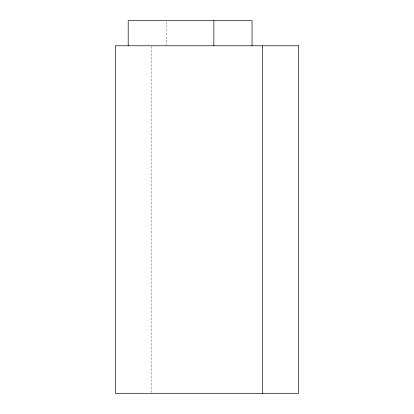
<?xml version="1.0" encoding="UTF-8"?>
<svg xmlns="http://www.w3.org/2000/svg" width="414" height="414" viewBox="0 0 414 414"><rect width="100%" height="100%" fill="white"/><g stroke="black" fill="none" stroke-linecap="round" stroke-linejoin="round"><path stroke-width="0.31" stroke-dasharray="2.07 1.55" d="M166.381 21.983L166.381 45.131M151.436 46.42L151.436 392.653"/><path stroke-width="0.62" d="M262.564 45.773L262.564 393.3M252.038 45.773L252.038 20.7L128.205 20.7L128.205 45.773M213.862 20.7L213.862 45.773M298.649 45.773L115.351 45.773L115.351 393.3L298.649 393.3L298.649 45.773"/></g></svg>
